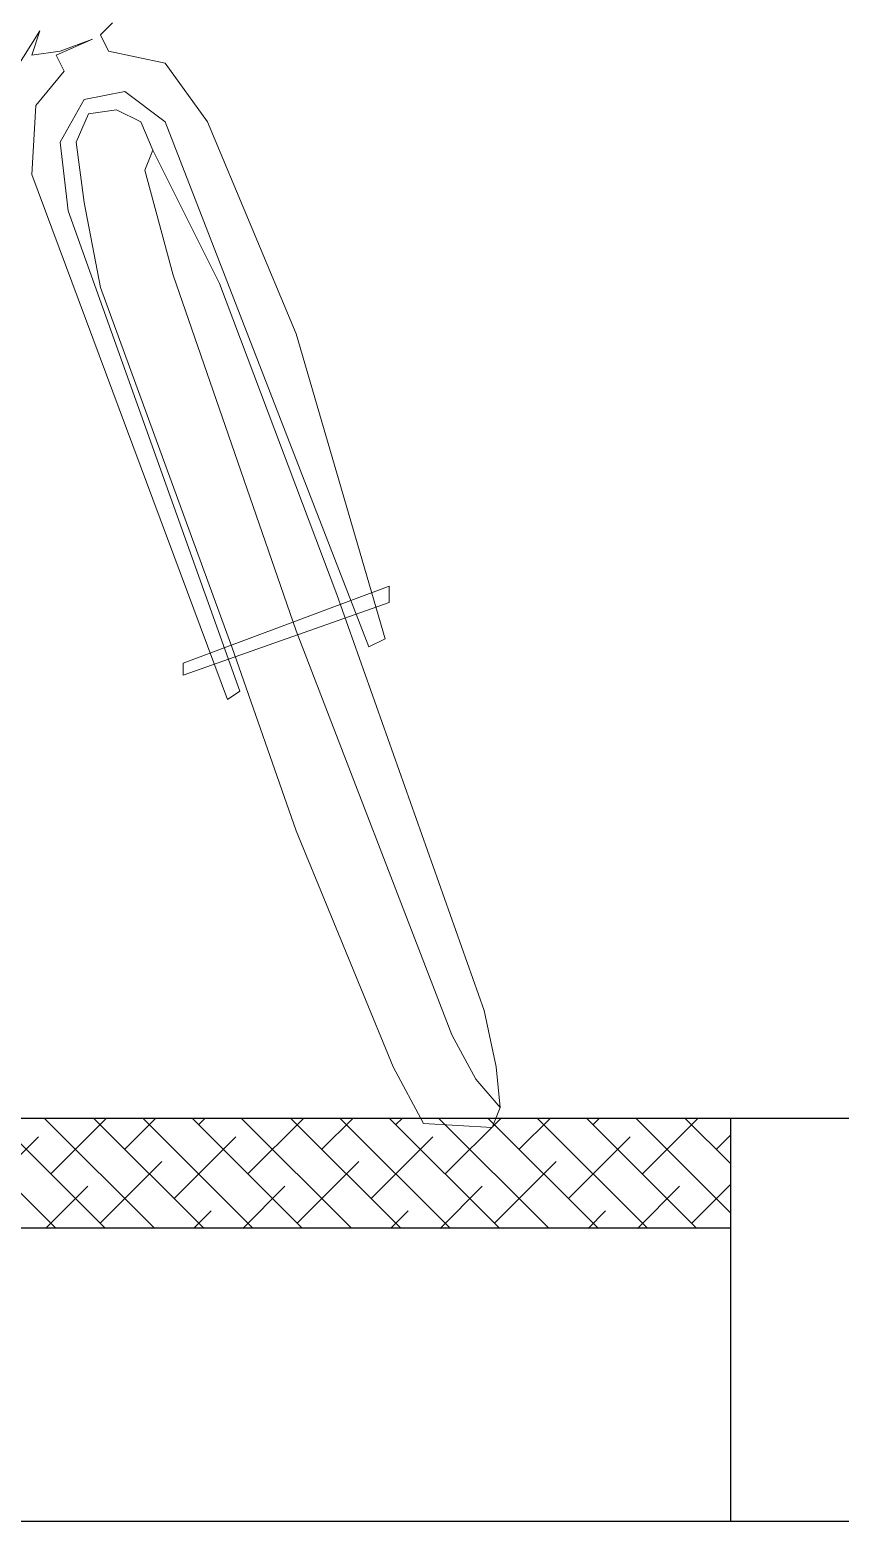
# Model space of a CAD drawing. Extents: x 941299 to 942979, y 2579300 to 2579597.
# Drawn here: x 942021.449 to 942023.663, y 2579502.062 to 2579506.136 of the extents above; entities that cross this region are included whole.
import ezdxf

# ---------------------------------------------------------------- set-up
doc = ezdxf.new("R2010")
doc.units = 0
doc.layers.get('0').update_dxf_attribs({"linetype": 'CONTINUOUS'})
doc.layers.add('fz', color=7, linetype='CONTINUOUS')
doc.layers.add('道路结构', color=7, linetype='CONTINUOUS')
doc.layers.add('标注', color=4, linetype='CONTINUOUS', lineweight=15)
doc.styles.get("Standard").update_dxf_attribs({"font": 'simplex1.shx', "width": 0.7, "bigfont": 'hztxt.shx'})

# ---------------------------------------------------------------- blocks, each defined once
blk = doc.blocks.new('单车')
at = {"color": 143, "linetype": 'Continuous'}
for p, q in [((-1440.5304, -1093.6059), (-1440.5635, -1093.5728)), ((-1439.6864, -1094.665), (-1440.3649, -1093.5949)), ((-1440.3649, -1093.5949), (-1440.3428, -1093.6611)), ((-1440.5524, -1093.6501), (-1440.5304, -1093.6059)), ((-1440.5083, -1093.617), (-1440.409, -1093.6611)), ((-1440.4201, -1093.6501), (-1440.5083, -1093.617)), ((-1440.7069, -1093.6832), (-1440.5524, -1093.6501)), ((-1440.409, -1093.6611), (-1440.4311, -1093.7052)), ((-1440.3428, -1093.6611), (-1440.4201, -1093.6501)), ((-1440.8227, -1093.8431), (-1440.7069, -1093.6832)), ((-1440.4311, -1093.7052), (-1440.3539, -1093.799)), ((-1440.5966, -1093.7604), (-1440.7069, -1093.8431)), ((-1440.4862, -1093.7825), (-1440.5966, -1093.7604)), ((-1440.4201, -1093.8983), (-1440.4862, -1093.7825)), ((-1440.3539, -1093.799), (-1440.3428, -1093.9866)), ((-1440.7069, -1093.8431), (-1441.264, -1095.2773)), ((-1441.0654, -1094.4223), (-1440.8227, -1093.8431)), ((-1440.6407, -1093.8431), (-1440.6738, -1093.9204)), ((-1440.5745, -1093.81), (-1440.6407, -1093.8431)), ((-1440.4973, -1093.8211), (-1440.5745, -1093.81)), ((-1440.4642, -1093.8983), (-1440.4973, -1093.8211)), ((-1440.6738, -1093.9204), (-1440.8558, -1094.2844)), ((-1440.6738, -1093.9204), (-1440.6738, -1093.9204)), ((-1440.6517, -1093.9755), (-1440.6738, -1093.9204)), ((-1440.6738, -1093.9204), (-1440.6517, -1093.9755)), ((-1440.4862, -1094.0638), (-1440.4642, -1093.8983)), ((-1440.4421, -1094.0859), (-1440.4201, -1093.8983)), ((-1440.3428, -1093.9866), (-1440.8779, -1095.4208)), ((-1440.729, -1094.2624), (-1440.6517, -1093.9755)), ((-1440.6517, -1093.9755), (-1440.729, -1094.2624)), ((-1440.911, -1095.3987), (-1440.4421, -1094.0859)), ((-1440.5304, -1094.2955), (-1440.4862, -1094.0638)), ((-1440.8558, -1094.2844), (-1441.1758, -1095.1339)), ((-1441.0654, -1095.2332), (-1440.729, -1094.2624)), ((-1440.729, -1094.2624), (-1441.0654, -1095.2332)), ((-1440.8889, -1095.2773), (-1440.5304, -1094.2955)), ((-1441.3082, -1095.2553), (-1441.0654, -1094.4223)), ((-1441.1758, -1095.1339), (-1441.5785, -1096.2703)), ((-1441.3192, -1095.1119), (-1440.7565, -1095.3215)), ((-1441.3192, -1095.1119), (-1441.3192, -1095.1119)), ((-1441.3192, -1095.156), (-1441.3192, -1095.1119)), ((-1440.7565, -1095.3546), (-1441.3192, -1095.156)), ((-1441.4902, -1096.3365), (-1441.0654, -1095.2332)), ((-1441.0654, -1095.2332), (-1441.4902, -1096.3365)), ((-1441.264, -1095.2773), (-1441.3082, -1095.2553)), ((-1441.0654, -1095.7793), (-1440.8889, -1095.2773)), ((-1440.7565, -1095.3215), (-1440.7565, -1095.3546)), ((-1440.8779, -1095.4208), (-1440.911, -1095.3987)), ((-1441.3302, -1096.4247), (-1441.0654, -1095.7793)), ((-1441.5785, -1096.2703), (-1441.6116, -1096.4247)), ((-1441.5564, -1096.4578), (-1441.4902, -1096.3365)), ((-1441.4902, -1096.3365), (-1441.5564, -1096.4578)), ((-1441.6116, -1096.4247), (-1441.6226, -1096.535)), ((-1441.413, -1096.5792), (-1441.3302, -1096.4247)), ((-1441.6226, -1096.535), (-1441.5564, -1096.4578)), ((-1441.5564, -1096.4578), (-1441.6226, -1096.535)), ((-1441.6226, -1096.535), (-1441.6005, -1096.5902)), ((-1441.6005, -1096.5902), (-1441.413, -1096.5792))]:
    blk.add_line(p, q, dxfattribs=at)
at = {"color": 143, "width": 0.8, "flags": 9}
for tag in ['YSIZE', 'XSIZE']:
    blk.add_attdef(tag, (-1438.3956, -1096.4688), '', height=0.00181, dxfattribs=at)

msp = doc.modelspace()

# ---------------------------------------------------------------- hatches: boundary and pattern name
at = {"layer": 'fz'}
h = msp.add_hatch(dxfattribs=at)
h.set_pattern_fill('ANSI38', color=256, scale=0.03, style=0)
h.set_pattern_definition([(135.0000000004, (1884289.63011, 2.09646), (0.0673519209076, 0.0673519209085), []), (45.0000000004, (1884289.63011, 2.09646), (0.2020557627236, 0.0673519209094), [0.238125, -0.142875])])
h.paths.add_polyline_path([(942023.3634, 2579503.16222), (942023.3634, 2579502.86222), (942017.9634, 2579502.86222), (942017.9634, 2579503.16222)])

# ---------------------------------------------------------------- linework, layer by layer
for p, q in [((942046.7134, 2579503.16222), (942017.9634, 2579503.16222)), ((942023.3634, 2579502.86222), (942017.9634, 2579502.86222))]:
    msp.add_line(p, q)
at = {"layer": '道路结构'}
for p, q in [((942023.3634, 2579503.16222), (942023.3634, 2579502.06414)), ((942017.3634, 2579502.06222), (942030.71319, 2579502.06222))]:
    msp.add_line(p, q, dxfattribs=at)

# ---------------------------------------------------------------- block references
at = {"layer": '标注', "xscale": -1}
msp.add_blockref('单车', (940581.11191, 2580599.72755), dxfattribs=at)

doc.saveas('drawing.dxf')
